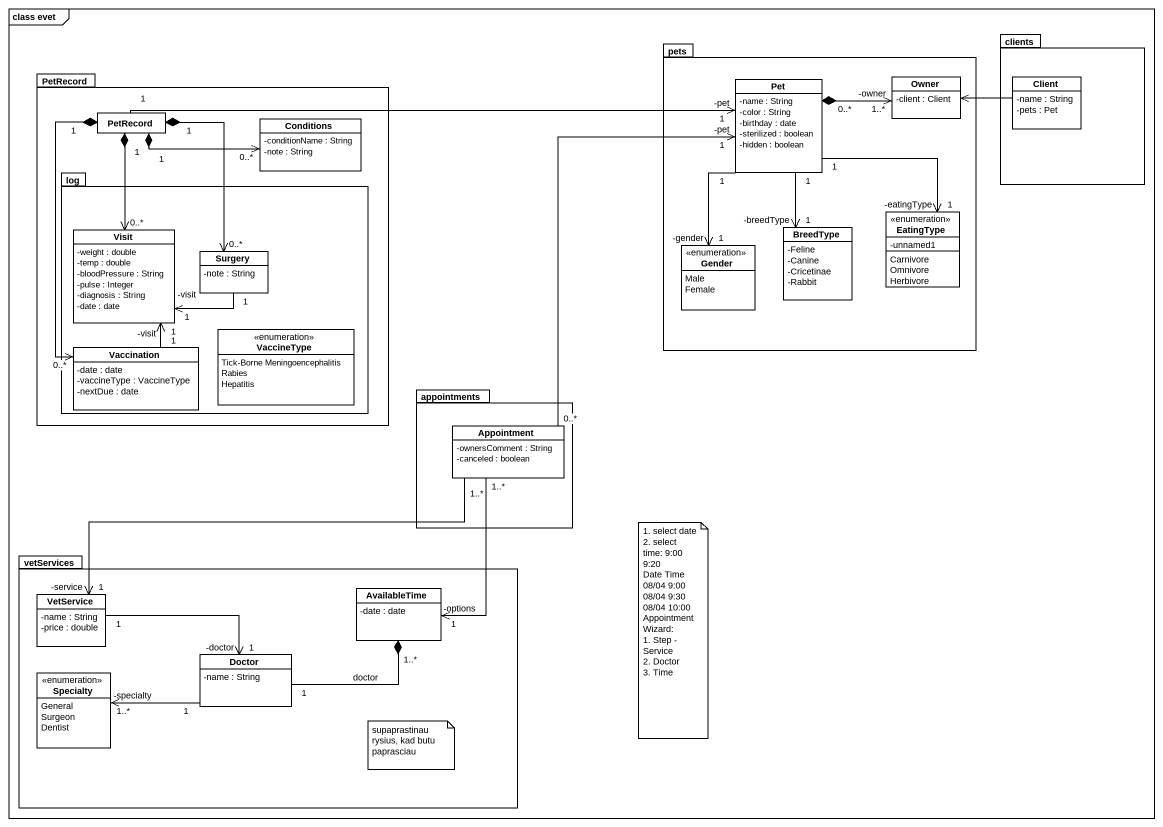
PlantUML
@startuml
mainframe class evet
hide circle
hide empty members
skinparam classAttributeIconSize 0
package pets {
  class Pet {
    -name : String
    -color : String
    -birthday : date
    -sterilized : boolean
    -hidden : boolean
  }
  class Owner {
    -client : Client
  }
  enum EatingType {
    -unnamed1
    Carnivore
    Omnivore
    Herbivore
  }
  enum Gender {
    Male
    Female
  }
  class BreedType {
    -Feline
    -Canine
    -Cricetinae
    -Rabbit
  }
}
package clients {
  class Client {
    -name : String
    -pets : Pet
  }
}
package PetRecord {
  class "PetRecord" as PetRecord_2
  class Conditions {
    -conditionName : String
    -note : String
  }
  package log {
    class Visit {
      -weight : double
      -temp : double
      -bloodPressure : String
      -pulse : Integer
      -diagnosis : String
      -date : date
    }
    class Surgery {
      -note : String
    }
    enum VaccineType {
      Tick-Borne Meningoencephalitis
      Rabies
      Hepatitis
    }
    class Vaccination {
      -date : date
      -vaccineType : VaccineType
      -nextDue : date
    }
  }
}
package appointments {
  class Appointment {
    -ownersComment : String
    -canceled : boolean
  }
}
package vetServices {
  class VetService {
    -name : String
    -price : double
  }
  class AvailableTime {
    -date : date
  }
  enum Specialty {
    General
    Surgeon
    Dentist
  }
  class Doctor {
    -name : String
  }
}
Pet "0..*" *-right-> "-owner\n1..*" Owner
Pet "1" --> "1\n-eatingType" EatingType
Client -left-> Owner
PetRecord_2 "1" -right-> "1\n-pet" Pet
PetRecord_2 "1" *-right-> "0..*" Conditions
PetRecord_2 "1" *--> "0..*" Visit
PetRecord_2 "1" *--> "0..*" Surgery
PetRecord_2 "1" *--> "0..*" Vaccination
Surgery "1" -left-> "1\n-visit" Visit
Gender "-gender\n1" <-up- "1" Pet
BreedType "-breedType\n1" <-up- "1" Pet
Vaccination "-visit\n1" -up-> "1" Visit
Appointment "0..*" -up-> "1\n-pet" Pet
Appointment "1..*" -left-> "-service\n1" VetService
Appointment "1..*" --> "-options\n1" AvailableTime
AvailableTime "1..*" *-left- "1" Doctor : doctor
Specialty "-specialty\n1..*" <-right- "1" Doctor
Doctor "-doctor\n1" <-left- "1" VetService
note as N1
  1. select date
  2. select time: 9:00 9:20
  Date Time
  08/04 9:00
  08/04 9:30
  08/04 10:00
  Appointment Wizard:
  1. Step - Service
  2. Doctor
  3. Time
end note
note as N2
  supaprastinau rysius, kad butu paprasciau
end note
@enduml
